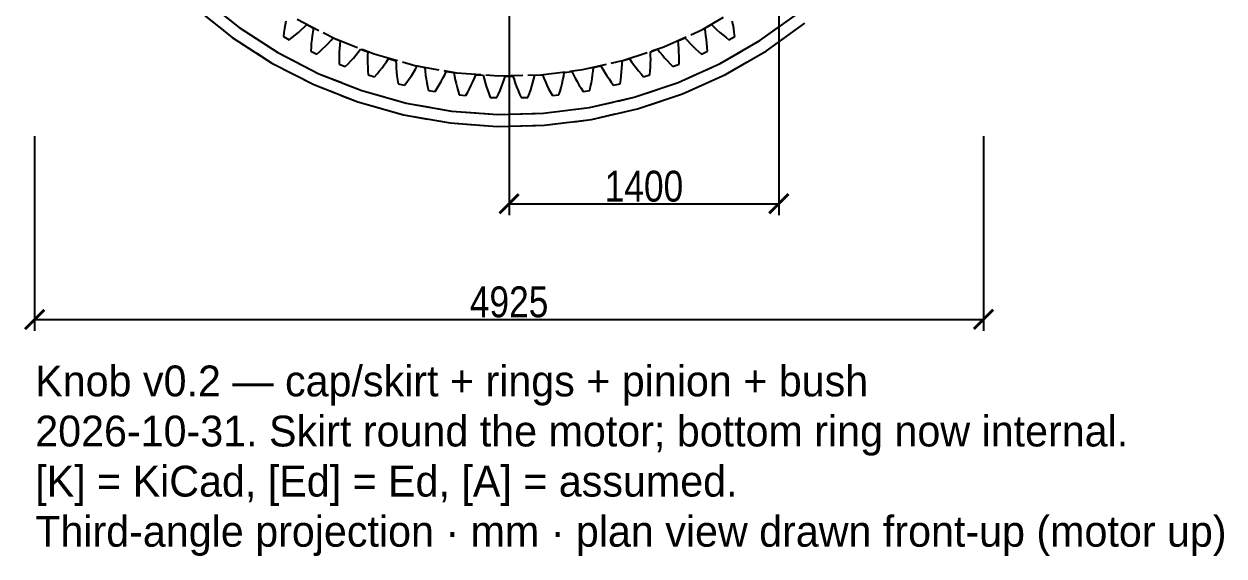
# Model space of a CAD drawing. Header units: millimetres. Extents: x -31 to 125, y -47 to 96.
# Drawn here: x -25.2 to 37.1, y -46.9 to -19.3 of the extents above; entities that cross this region are included whole.
import ezdxf

# ---------------------------------------------------------------- set-up
doc = ezdxf.new("R2010")
doc.units = ezdxf.units.MM
doc.linetypes.add('DASHED', pattern=[1.524, 1.27, -0.254])
for name, color, linetype in [('DIMS', 3, 'CONTINUOUS'), ('HIDDEN', 8, 'DASHED'), ('TEXT', 7, 'CONTINUOUS'), ('VISIBLE', 7, 'CONTINUOUS')]:
    doc.layers.add(name, color=color, linetype=linetype)
doc.styles.add('OpenSansCondensed-Light', font='OpenSansCondensed-Light.ttf')
doc.dimstyles.new('EZDXF', dxfattribs={"dimtxt": 0.25, "dimasz": 0.175, "dimexe": 0.375, "dimexo": 0.125, "dimgap": 0.1, "dimtad": 1, "dimlfac": 100, "dimzin": 12, "dimdsep": 46, "dimtxsty": 'OpenSansCondensed-Light', "dimblk": 'ARCHTICK', "dimcen": 2.5, "dimazin": 3, "dimtfac": 0.5, "dimtmove": 2, "dimatfit": 3})

# ---------------------------------------------------------------- blocks, each defined once
blk = doc.blocks.new('_ARCHTICK')
at = {"color": 0, "linetype": 'BYBLOCK', "const_width": 0.15}
blk.add_lwpolyline([(-0.5, -0.5), (0.5, 0.5)], dxfattribs=at)

msp = doc.modelspace()

# ---------------------------------------------------------------- linework, layer by layer
at = {"layer": 'HIDDEN'}
for points in [[(-15.88046, -17.99475), (-14.00985, -19.48651), (-12, -20.78461), (-9.87089, -21.87614), (-7.64368, -22.75026), (-5.3405, -23.39827), (-2.98425, -23.81374), (-0.59834, -23.99254), (1.79352, -23.93289), (4.16756, -23.63539), (6.50017, -23.10298), (8.76818, -22.34097), (10.94906, -21.35692), (13.02111, -20.16062), (14.96376, -18.76396)], [(-16.29401, -18.46336), (-14.37469, -19.99397), (-12.3125, -21.32588), (-10.12794, -22.44583), (-7.84273, -23.34271), (-5.47958, -24.0076), (-3.06196, -24.43389), (-0.61392, -24.61735), (1.84023, -24.55614), (4.27609, -24.25089), (6.66945, -23.70462), (8.99652, -22.92277), (11.23419, -21.91309), (13.3602, -20.68564), (15.35344, -19.2526)], [(-11, -19.05256), (-9.04832, -20.05313), (-7.00671, -20.8544), (-4.89546, -21.44841), (-2.73556, -21.82926), (-0.54848, -21.99316), (1.64406, -21.93848), (3.82026, -21.66577), (5.95849, -21.17773), (8.0375, -20.47922), (10.03663, -19.57718), (11.93602, -18.48057)], [(-11, -19.05256), (-9.04832, -20.05313), (-7.00671, -20.8544), (-4.89546, -21.44841), (-2.73556, -21.82926), (-0.54848, -21.99316), (1.64406, -21.93848), (3.82026, -21.66577), (5.95849, -21.17773), (8.0375, -20.47922), (10.03663, -19.57718), (11.93602, -18.48057)], [(-11.58318, -19.14342), (-11.62228, -19.3388)], [(-11.58318, -19.14342), (-11.62228, -19.3388)], [(11.62228, -19.3388), (11.58318, -19.14342)], [(11.62228, -19.3388), (11.58318, -19.14342)], [(-11.68656, -19.7371), (-11.71205, -19.93975)], [(-11.68656, -19.7371), (-11.71205, -19.93975)], [(-11.65668, -19.53674), (-11.68656, -19.7371)], [(-11.65668, -19.53674), (-11.68656, -19.7371)], [(-11.62228, -19.3388), (-11.65668, -19.53674)], [(-11.62228, -19.3388), (-11.65668, -19.53674)], [(-11.24956, -19.98941), (-11.09098, -19.86335)], [(-11.24956, -19.98941), (-11.09098, -19.86335)], [(-11.09098, -19.86335), (-10.93675, -19.73459)], [(-11.09098, -19.86335), (-10.93675, -19.73459)], [(-10.93675, -19.73459), (-10.7871, -19.60304)], [(-10.93675, -19.73459), (-10.7871, -19.60304)], [(-10.7871, -19.60304), (-10.64228, -19.46861)], [(-10.7871, -19.60304), (-10.64228, -19.46861)], [(-10.64228, -19.46861), (-10.50266, -19.33117)], [(-10.64228, -19.46861), (-10.50266, -19.33117)], [(-10.50266, -19.33117), (-10.15325, -19.51695)], [(-10.50266, -19.33117), (-10.15325, -19.51695)], [(-10.21959, -19.90479), (-10.24496, -20.10242)], [(-10.21959, -19.90479), (-10.24496, -20.10242)], [(-10.18912, -19.70956), (-10.21959, -19.90479)], [(-10.18912, -19.70956), (-10.21959, -19.90479)], [(-10.15325, -19.51695), (-10.18912, -19.70956)], [(-10.15325, -19.51695), (-10.18912, -19.70956)], [(10.15325, -19.51695), (10.50266, -19.33117)], [(10.15325, -19.51695), (10.50266, -19.33117)], [(10.18912, -19.70956), (10.15325, -19.51695)], [(10.18912, -19.70956), (10.15325, -19.51695)], [(10.21959, -19.90479), (10.18912, -19.70956)], [(10.21959, -19.90479), (10.18912, -19.70956)], [(10.24496, -20.10242), (10.21959, -19.90479)], [(10.24496, -20.10242), (10.21959, -19.90479)], [(10.50266, -19.33117), (10.64228, -19.46861)], [(10.50266, -19.33117), (10.64228, -19.46861)], [(10.64228, -19.46861), (10.7871, -19.60304)], [(10.64228, -19.46861), (10.7871, -19.60304)], [(10.7871, -19.60304), (10.93675, -19.73459)], [(10.7871, -19.60304), (10.93675, -19.73459)], [(10.93675, -19.73459), (11.09098, -19.86335)], [(10.93675, -19.73459), (11.09098, -19.86335)], [(11.09098, -19.86335), (11.24956, -19.98941)], [(11.09098, -19.86335), (11.24956, -19.98941)], [(11.65668, -19.53674), (11.62228, -19.3388)], [(11.65668, -19.53674), (11.62228, -19.3388)], [(11.68656, -19.7371), (11.65668, -19.53674)], [(11.68656, -19.7371), (11.65668, -19.53674)], [(11.71205, -19.93975), (11.68656, -19.7371)], [(11.71205, -19.93975), (11.68656, -19.7371)], [(-11.71205, -19.93975), (-11.4123, -20.11281)], [(-11.71205, -19.93975), (-11.4123, -20.11281)], [(-11.4123, -20.11281), (-11.24956, -19.98941)], [(-11.4123, -20.11281), (-11.24956, -19.98941)], [(-10.2813, -20.50424), (-10.29259, -20.70817)], [(-10.2813, -20.50424), (-10.29259, -20.70817)], [(-10.26547, -20.30228), (-10.2813, -20.50424)], [(-10.26547, -20.30228), (-10.2813, -20.50424)], [(-10.24496, -20.10242), (-10.26547, -20.30228)], [(-10.24496, -20.10242), (-10.26547, -20.30228)], [(-9.67836, -20.58863), (-9.53349, -20.44942)], [(-9.67836, -20.58863), (-9.53349, -20.44942)], [(-9.53349, -20.44942), (-9.39338, -20.30776)], [(-9.53349, -20.44942), (-9.39338, -20.30776)], [(-9.39338, -20.30776), (-9.2583, -20.16356)], [(-9.39338, -20.30776), (-9.2583, -20.16356)], [(-9.2583, -20.16356), (-9.1286, -20.01671)], [(-9.2583, -20.16356), (-9.1286, -20.01671)], [(-9.1286, -20.01671), (-8.76709, -20.17767)], [(-9.1286, -20.01671), (-8.76709, -20.17767)], [(-8.78943, -20.37231), (-8.80621, -20.56918)], [(-8.78943, -20.37231), (-8.80621, -20.56918)], [(-8.76709, -20.17767), (-8.78943, -20.37231)], [(-8.76709, -20.17767), (-8.78943, -20.37231)], [(8.76709, -20.17767), (9.1286, -20.01671)], [(8.76709, -20.17767), (9.1286, -20.01671)], [(8.78943, -20.37231), (8.76709, -20.17767)], [(8.78943, -20.37231), (8.76709, -20.17767)], [(8.80621, -20.56918), (8.78943, -20.37231)], [(8.80621, -20.56918), (8.78943, -20.37231)], [(9.1286, -20.01671), (9.2583, -20.16356)], [(9.1286, -20.01671), (9.2583, -20.16356)], [(9.2583, -20.16356), (9.39338, -20.30776)], [(9.2583, -20.16356), (9.39338, -20.30776)], [(9.39338, -20.30776), (9.53349, -20.44942)], [(9.39338, -20.30776), (9.53349, -20.44942)], [(9.53349, -20.44942), (9.67836, -20.58863)], [(9.53349, -20.44942), (9.67836, -20.58863)], [(10.26547, -20.30228), (10.24496, -20.10242)], [(10.26547, -20.30228), (10.24496, -20.10242)], [(10.2813, -20.50424), (10.26547, -20.30228)], [(10.2813, -20.50424), (10.26547, -20.30228)], [(10.29259, -20.70817), (10.2813, -20.50424)], [(10.29259, -20.70817), (10.2813, -20.50424)], [(11.24956, -19.98941), (11.4123, -20.11281)], [(11.24956, -19.98941), (11.4123, -20.11281)], [(11.4123, -20.11281), (11.71205, -19.93975)], [(11.4123, -20.11281), (11.71205, -19.93975)], [(-10.29259, -20.70817), (-9.98151, -20.85989)], [(-10.29259, -20.70817), (-9.98151, -20.85989)], [(-9.98151, -20.85989), (-9.82776, -20.72544)], [(-9.98151, -20.85989), (-9.82776, -20.72544)], [(-9.82776, -20.72544), (-9.67836, -20.58863)], [(-9.82776, -20.72544), (-9.67836, -20.58863)], [(-8.82425, -20.96891), (-8.82595, -21.17148)], [(-8.82425, -20.96891), (-8.82595, -21.17148)], [(-8.82595, -21.17148), (-8.82299, -21.3757)], [(-8.82595, -21.17148), (-8.82299, -21.3757)], [(-8.81773, -20.7681), (-8.82425, -20.96891)], [(-8.81773, -20.7681), (-8.82425, -20.96891)], [(-8.80621, -20.56918), (-8.81773, -20.7681)], [(-8.80621, -20.56918), (-8.81773, -20.7681)], [(-8.2186, -21.21361), (-8.08379, -21.06463)], [(-8.2186, -21.21361), (-8.08379, -21.06463)], [(-8.08379, -21.06463), (-7.9539, -20.91354)], [(-8.08379, -21.06463), (-7.9539, -20.91354)], [(-7.9539, -20.91354), (-7.82921, -20.76027)], [(-7.9539, -20.91354), (-7.82921, -20.76027)], [(-7.82921, -20.76027), (-7.71007, -20.60473)], [(-7.82921, -20.76027), (-7.71007, -20.60473)], [(-7.71007, -20.60473), (-7.33821, -20.74008)], [(-7.71007, -20.60473), (-7.33821, -20.74008)], [(-7.34692, -20.9358), (-7.34992, -21.13337)], [(-7.34692, -20.9358), (-7.34992, -21.13337)], [(-7.34992, -21.13337), (-7.34754, -21.3326)], [(-7.34992, -21.13337), (-7.34754, -21.3326)], [(-7.33821, -20.74008), (-7.34692, -20.9358)], [(-7.33821, -20.74008), (-7.34692, -20.9358)], [(-6.36197, -21.25583), (-6.25398, -21.09236)], [(-6.36197, -21.25583), (-6.25398, -21.09236)], [(-6.25398, -21.09236), (-5.87358, -21.20144)], [(-6.25398, -21.09236), (-5.87358, -21.20144)], [(5.87358, -21.20144), (6.25398, -21.09236)], [(5.87358, -21.20144), (6.25398, -21.09236)], [(6.25398, -21.09236), (6.36197, -21.25583)], [(6.25398, -21.09236), (6.36197, -21.25583)], [(7.33821, -20.74008), (7.71007, -20.60473)], [(7.33821, -20.74008), (7.71007, -20.60473)], [(7.34692, -20.9358), (7.33821, -20.74008)], [(7.34692, -20.9358), (7.33821, -20.74008)], [(7.34992, -21.13337), (7.34692, -20.9358)], [(7.34992, -21.13337), (7.34692, -20.9358)], [(7.34754, -21.3326), (7.34992, -21.13337)], [(7.34754, -21.3326), (7.34992, -21.13337)], [(7.71007, -20.60473), (7.82921, -20.76027)], [(7.71007, -20.60473), (7.82921, -20.76027)], [(7.82921, -20.76027), (7.9539, -20.91354)], [(7.82921, -20.76027), (7.9539, -20.91354)], [(7.9539, -20.91354), (8.08379, -21.06463)], [(7.9539, -20.91354), (8.08379, -21.06463)], [(8.08379, -21.06463), (8.2186, -21.21361)], [(8.08379, -21.06463), (8.2186, -21.21361)], [(8.81773, -20.7681), (8.80621, -20.56918)], [(8.81773, -20.7681), (8.80621, -20.56918)], [(8.82425, -20.96891), (8.81773, -20.7681)], [(8.82425, -20.96891), (8.81773, -20.7681)], [(8.82299, -21.3757), (8.82595, -21.17148)], [(8.82299, -21.3757), (8.82595, -21.17148)], [(8.82595, -21.17148), (8.82425, -20.96891)], [(8.82595, -21.17148), (8.82425, -20.96891)], [(9.67836, -20.58863), (9.82776, -20.72544)], [(9.67836, -20.58863), (9.82776, -20.72544)], [(9.82776, -20.72544), (9.98151, -20.85989)], [(9.82776, -20.72544), (9.98151, -20.85989)], [(9.98151, -20.85989), (10.29259, -20.70817)], [(9.98151, -20.85989), (10.29259, -20.70817)], [(-8.82299, -21.3757), (-8.50208, -21.50535)], [(-8.82299, -21.3757), (-8.50208, -21.50535)], [(-8.50208, -21.50535), (-8.35809, -21.36051)], [(-8.50208, -21.50535), (-8.35809, -21.36051)], [(-8.35809, -21.36051), (-8.2186, -21.21361)], [(-8.35809, -21.36051), (-8.2186, -21.21361)], [(-7.34754, -21.3326), (-7.34004, -21.53338)], [(-7.34754, -21.3326), (-7.34004, -21.53338)], [(-7.34004, -21.53338), (-7.3276, -21.73557)], [(-7.34004, -21.53338), (-7.3276, -21.73557)], [(-7.3276, -21.73557), (-7.3104, -21.93909)], [(-7.3276, -21.73557), (-7.3104, -21.93909)], [(-6.8477, -21.8915), (-6.71879, -21.73523)], [(-6.8477, -21.8915), (-6.71879, -21.73523)], [(-6.71879, -21.73523), (-6.5947, -21.57722)], [(-6.71879, -21.73523), (-6.5947, -21.57722)], [(-6.5947, -21.57722), (-6.47567, -21.41743)], [(-6.5947, -21.57722), (-6.47567, -21.41743)], [(-6.47567, -21.41743), (-6.36197, -21.25583)], [(-6.47567, -21.41743), (-6.36197, -21.25583)], [(-5.87358, -21.20144), (-5.86862, -21.3973)], [(-5.87358, -21.20144), (-5.86862, -21.3973)], [(-5.86862, -21.3973), (-5.85783, -21.59459)], [(-5.86862, -21.3973), (-5.85783, -21.59459)], [(-5.85783, -21.59459), (-5.84156, -21.79318)], [(-5.85783, -21.59459), (-5.84156, -21.79318)], [(-5.84156, -21.79318), (-5.82006, -21.99294)], [(-5.84156, -21.79318), (-5.82006, -21.99294)], [(-4.96589, -21.81698), (-4.86374, -21.64784)], [(-4.96589, -21.81698), (-4.86374, -21.64784)], [(-4.86374, -21.64784), (-4.76741, -21.47724)], [(-4.86374, -21.64784), (-4.76741, -21.47724)], [(-4.76741, -21.47724), (-4.38033, -21.55952)], [(-4.76741, -21.47724), (-4.38033, -21.55952)], [(-4.38033, -21.55952), (-4.36172, -21.75455)], [(-4.38033, -21.55952), (-4.36172, -21.75455)], [(-4.36172, -21.75455), (-4.3372, -21.95061)], [(-4.36172, -21.75455), (-4.3372, -21.95061)], [(-3.34182, -21.93439), (-3.25762, -21.75748)], [(-3.34182, -21.93439), (-3.25762, -21.75748)], [(-3.25762, -21.75748), (-2.86575, -21.81255)], [(-3.25762, -21.75748), (-2.86575, -21.81255)], [(2.86575, -21.81255), (3.25762, -21.75748)], [(2.86575, -21.81255), (3.25762, -21.75748)], [(3.25762, -21.75748), (3.34182, -21.93439)], [(3.25762, -21.75748), (3.34182, -21.93439)], [(4.3372, -21.95061), (4.36172, -21.75455)], [(4.3372, -21.95061), (4.36172, -21.75455)], [(4.36172, -21.75455), (4.38033, -21.55952)], [(4.36172, -21.75455), (4.38033, -21.55952)], [(4.38033, -21.55952), (4.76741, -21.47724)], [(4.38033, -21.55952), (4.76741, -21.47724)], [(4.76741, -21.47724), (4.86374, -21.64784)], [(4.76741, -21.47724), (4.86374, -21.64784)], [(4.86374, -21.64784), (4.96589, -21.81698)], [(4.86374, -21.64784), (4.96589, -21.81698)], [(5.82006, -21.99294), (5.84156, -21.79318)], [(5.82006, -21.99294), (5.84156, -21.79318)], [(5.84156, -21.79318), (5.85783, -21.59459)], [(5.84156, -21.79318), (5.85783, -21.59459)], [(5.85783, -21.59459), (5.86862, -21.3973)], [(5.85783, -21.59459), (5.86862, -21.3973)], [(5.86862, -21.3973), (5.87358, -21.20144)], [(5.86862, -21.3973), (5.87358, -21.20144)], [(6.36197, -21.25583), (6.47567, -21.41743)], [(6.36197, -21.25583), (6.47567, -21.41743)], [(6.47567, -21.41743), (6.5947, -21.57722)], [(6.47567, -21.41743), (6.5947, -21.57722)], [(6.5947, -21.57722), (6.71879, -21.73523)], [(6.5947, -21.57722), (6.71879, -21.73523)], [(6.71879, -21.73523), (6.8477, -21.8915)], [(6.71879, -21.73523), (6.8477, -21.8915)], [(7.3104, -21.93909), (7.3276, -21.73557)], [(7.3104, -21.93909), (7.3276, -21.73557)], [(7.3276, -21.73557), (7.34004, -21.53338)], [(7.3276, -21.73557), (7.34004, -21.53338)], [(7.34004, -21.53338), (7.34754, -21.3326)], [(7.34004, -21.53338), (7.34754, -21.3326)], [(8.2186, -21.21361), (8.35809, -21.36051)], [(8.2186, -21.21361), (8.35809, -21.36051)], [(8.35809, -21.36051), (8.50208, -21.50535)], [(8.35809, -21.36051), (8.50208, -21.50535)], [(8.50208, -21.50535), (8.82299, -21.3757)], [(8.50208, -21.50535), (8.82299, -21.3757)], [(-7.3104, -21.93909), (-6.98123, -22.04604)], [(-7.3104, -21.93909), (-6.98123, -22.04604)], [(-6.98123, -22.04604), (-6.8477, -21.8915)], [(-6.98123, -22.04604), (-6.8477, -21.8915)], [(-5.82006, -21.99294), (-5.79356, -22.19377)], [(-5.82006, -21.99294), (-5.79356, -22.19377)], [(-5.79356, -22.19377), (-5.7622, -22.39559)], [(-5.79356, -22.19377), (-5.7622, -22.39559)], [(-5.7622, -22.39559), (-5.42637, -22.47933)], [(-5.7622, -22.39559), (-5.42637, -22.47933)], [(-5.42637, -22.47933), (-5.30394, -22.31585)], [(-5.42637, -22.47933), (-5.30394, -22.31585)], [(-5.30394, -22.31585), (-5.18625, -22.15097)], [(-5.30394, -22.31585), (-5.18625, -22.15097)], [(-5.18625, -22.15097), (-5.07349, -21.98468)], [(-5.18625, -22.15097), (-5.07349, -21.98468)], [(-5.07349, -21.98468), (-4.96589, -21.81698)], [(-5.07349, -21.98468), (-4.96589, -21.81698)], [(-4.3372, -21.95061), (-4.30711, -22.14758)], [(-4.3372, -21.95061), (-4.30711, -22.14758)], [(-4.30711, -22.14758), (-4.27174, -22.34535)], [(-4.30711, -22.14758), (-4.27174, -22.34535)], [(-4.27174, -22.34535), (-4.23128, -22.54385)], [(-4.27174, -22.34535), (-4.23128, -22.54385)], [(-3.62844, -22.45878), (-3.52756, -22.28503)], [(-3.62844, -22.45878), (-3.52756, -22.28503)], [(-3.52756, -22.28503), (-3.43192, -22.11024)], [(-3.52756, -22.28503), (-3.43192, -22.11024)], [(-3.43192, -22.11024), (-3.34182, -21.93439)], [(-3.43192, -22.11024), (-3.34182, -21.93439)], [(-2.86575, -21.81255), (-2.83358, -22.00582)], [(-2.86575, -21.81255), (-2.83358, -22.00582)], [(-2.83358, -22.00582), (-2.79543, -22.19969)], [(-2.83358, -22.00582), (-2.79543, -22.19969)], [(-2.79543, -22.19969), (-2.75168, -22.39408)], [(-2.79543, -22.19969), (-2.75168, -22.39408)], [(-2.75168, -22.39408), (-2.7026, -22.5889)], [(-2.75168, -22.39408), (-2.7026, -22.5889)], [(-1.96444, -22.47682), (-1.88123, -22.29578)], [(-1.96444, -22.47682), (-1.88123, -22.29578)], [(-1.88123, -22.29578), (-1.80361, -22.11407)], [(-1.88123, -22.29578), (-1.80361, -22.11407)], [(-1.80361, -22.11407), (-1.73196, -21.93172)], [(-1.80361, -22.11407), (-1.73196, -21.93172)], [(-1.73196, -21.93172), (-1.3372, -21.95932)], [(-1.73196, -21.93172), (-1.3372, -21.95932)], [(-1.3372, -21.95932), (-1.29162, -22.14987)], [(-1.3372, -21.95932), (-1.29162, -22.14987)], [(-1.29162, -22.14987), (-1.24005, -22.34061)], [(-1.29162, -22.14987), (-1.24005, -22.34061)], [(-1.24005, -22.34061), (-1.18285, -22.53147)], [(-1.24005, -22.34061), (-1.18285, -22.53147)], [(-0.39175, -22.5591), (-0.32137, -22.37269)], [(-0.39175, -22.5591), (-0.32137, -22.37269)], [(-0.32137, -22.37269), (-0.25662, -22.18602)], [(-0.32137, -22.37269), (-0.25662, -22.18602)], [(-0.25662, -22.18602), (-0.19786, -21.99911)], [(-0.25662, -22.18602), (-0.19786, -21.99911)], [(-0.19786, -21.99911), (0.19786, -21.99911)], [(-0.19786, -21.99911), (0.19786, -21.99911)], [(0.19786, -21.99911), (0.25662, -22.18602)], [(0.19786, -21.99911), (0.25662, -22.18602)], [(0.25662, -22.18602), (0.32137, -22.37269)], [(0.25662, -22.18602), (0.32137, -22.37269)], [(0.32137, -22.37269), (0.39175, -22.5591)], [(0.32137, -22.37269), (0.39175, -22.5591)], [(1.18285, -22.53147), (1.24005, -22.34061)], [(1.18285, -22.53147), (1.24005, -22.34061)], [(1.24005, -22.34061), (1.29162, -22.14987)], [(1.24005, -22.34061), (1.29162, -22.14987)], [(1.29162, -22.14987), (1.3372, -21.95932)], [(1.29162, -22.14987), (1.3372, -21.95932)], [(1.3372, -21.95932), (1.73196, -21.93172)], [(1.3372, -21.95932), (1.73196, -21.93172)], [(1.73196, -21.93172), (1.80361, -22.11407)], [(1.73196, -21.93172), (1.80361, -22.11407)], [(1.80361, -22.11407), (1.88123, -22.29578)], [(1.80361, -22.11407), (1.88123, -22.29578)], [(1.88123, -22.29578), (1.96444, -22.47682)], [(1.88123, -22.29578), (1.96444, -22.47682)], [(2.7026, -22.5889), (2.75168, -22.39408)], [(2.7026, -22.5889), (2.75168, -22.39408)], [(2.75168, -22.39408), (2.79543, -22.19969)], [(2.75168, -22.39408), (2.79543, -22.19969)], [(2.79543, -22.19969), (2.83358, -22.00582)], [(2.79543, -22.19969), (2.83358, -22.00582)], [(2.83358, -22.00582), (2.86575, -21.81255)], [(2.83358, -22.00582), (2.86575, -21.81255)], [(3.34182, -21.93439), (3.43192, -22.11024)], [(3.34182, -21.93439), (3.43192, -22.11024)], [(3.43192, -22.11024), (3.52756, -22.28503)], [(3.43192, -22.11024), (3.52756, -22.28503)], [(3.52756, -22.28503), (3.62844, -22.45878)], [(3.52756, -22.28503), (3.62844, -22.45878)], [(4.23128, -22.54385), (4.27174, -22.34535)], [(4.23128, -22.54385), (4.27174, -22.34535)], [(4.27174, -22.34535), (4.30711, -22.14758)], [(4.27174, -22.34535), (4.30711, -22.14758)], [(4.30711, -22.14758), (4.3372, -21.95061)], [(4.30711, -22.14758), (4.3372, -21.95061)], [(4.96589, -21.81698), (5.07349, -21.98468)], [(4.96589, -21.81698), (5.07349, -21.98468)], [(5.07349, -21.98468), (5.18625, -22.15097)], [(5.07349, -21.98468), (5.18625, -22.15097)], [(5.18625, -22.15097), (5.30394, -22.31585)], [(5.18625, -22.15097), (5.30394, -22.31585)], [(5.30394, -22.31585), (5.42637, -22.47933)], [(5.30394, -22.31585), (5.42637, -22.47933)], [(5.42637, -22.47933), (5.7622, -22.39559)], [(5.42637, -22.47933), (5.7622, -22.39559)], [(5.7622, -22.39559), (5.79356, -22.19377)], [(5.7622, -22.39559), (5.79356, -22.19377)], [(5.79356, -22.19377), (5.82006, -21.99294)], [(5.79356, -22.19377), (5.82006, -21.99294)], [(6.8477, -21.8915), (6.98123, -22.04604)], [(6.8477, -21.8915), (6.98123, -22.04604)], [(6.98123, -22.04604), (7.3104, -21.93909)], [(6.98123, -22.04604), (7.3104, -21.93909)], [(-4.23128, -22.54385), (-4.18593, -22.74299)], [(-4.23128, -22.54385), (-4.18593, -22.74299)], [(-4.18593, -22.74299), (-3.84507, -22.80309)], [(-4.18593, -22.74299), (-3.84507, -22.80309)], [(-3.84507, -22.80309), (-3.73435, -22.63147)], [(-3.84507, -22.80309), (-3.73435, -22.63147)], [(-3.73435, -22.63147), (-3.62844, -22.45878)], [(-3.73435, -22.63147), (-3.62844, -22.45878)], [(-2.7026, -22.5889), (-2.6484, -22.78409)], [(-2.7026, -22.5889), (-2.6484, -22.78409)], [(-2.6484, -22.78409), (-2.58926, -22.97959)], [(-2.6484, -22.78409), (-2.58926, -22.97959)], [(-2.58926, -22.97959), (-2.24504, -23.01576)], [(-2.58926, -22.97959), (-2.24504, -23.01576)], [(-2.24504, -23.01576), (-2.14656, -22.83684)], [(-2.24504, -23.01576), (-2.14656, -22.83684)], [(-2.14656, -22.83684), (-2.05296, -22.65718)], [(-2.14656, -22.83684), (-2.05296, -22.65718)], [(-2.05296, -22.65718), (-1.96444, -22.47682)], [(-2.05296, -22.65718), (-1.96444, -22.47682)], [(-1.18285, -22.53147), (-1.12029, -22.7224)], [(-1.18285, -22.53147), (-1.12029, -22.7224)], [(-1.12029, -22.7224), (-1.05261, -22.91334)], [(-1.12029, -22.7224), (-1.05261, -22.91334)], [(-1.05261, -22.91334), (-0.97998, -23.10423)], [(-1.05261, -22.91334), (-0.97998, -23.10423)], [(-0.63408, -23.11631), (-0.54831, -22.93095)], [(-0.63408, -23.11631), (-0.54831, -22.93095)], [(-0.54831, -22.93095), (-0.46747, -22.7452)], [(-0.54831, -22.93095), (-0.46747, -22.7452)], [(-0.46747, -22.7452), (-0.39175, -22.5591)], [(-0.46747, -22.7452), (-0.39175, -22.5591)], [(0.39175, -22.5591), (0.46747, -22.7452)], [(0.39175, -22.5591), (0.46747, -22.7452)], [(0.46747, -22.7452), (0.54831, -22.93095)], [(0.46747, -22.7452), (0.54831, -22.93095)], [(0.54831, -22.93095), (0.63408, -23.11631)], [(0.54831, -22.93095), (0.63408, -23.11631)], [(0.97998, -23.10423), (1.05261, -22.91334)], [(0.97998, -23.10423), (1.05261, -22.91334)], [(1.05261, -22.91334), (1.12029, -22.7224)], [(1.05261, -22.91334), (1.12029, -22.7224)], [(1.12029, -22.7224), (1.18285, -22.53147)], [(1.12029, -22.7224), (1.18285, -22.53147)], [(1.96444, -22.47682), (2.05296, -22.65718)], [(1.96444, -22.47682), (2.05296, -22.65718)], [(2.05296, -22.65718), (2.14656, -22.83684)], [(2.05296, -22.65718), (2.14656, -22.83684)], [(2.14656, -22.83684), (2.24504, -23.01576)], [(2.14656, -22.83684), (2.24504, -23.01576)], [(2.24504, -23.01576), (2.58926, -22.97959)], [(2.24504, -23.01576), (2.58926, -22.97959)], [(2.58926, -22.97959), (2.6484, -22.78409)], [(2.58926, -22.97959), (2.6484, -22.78409)], [(2.6484, -22.78409), (2.7026, -22.5889)], [(2.6484, -22.78409), (2.7026, -22.5889)], [(3.62844, -22.45878), (3.73435, -22.63147)], [(3.62844, -22.45878), (3.73435, -22.63147)], [(3.73435, -22.63147), (3.84507, -22.80309)], [(3.73435, -22.63147), (3.84507, -22.80309)], [(3.84507, -22.80309), (4.18593, -22.74299)], [(3.84507, -22.80309), (4.18593, -22.74299)], [(4.18593, -22.74299), (4.23128, -22.54385)], [(4.18593, -22.74299), (4.23128, -22.54385)], [(-0.97998, -23.10423), (-0.63408, -23.11631)], [(-0.97998, -23.10423), (-0.63408, -23.11631)], [(0.63408, -23.11631), (0.97998, -23.10423)], [(0.63408, -23.11631), (0.97998, -23.10423)]]:
    msp.add_lwpolyline(points, dxfattribs=at)
at = {"layer": 'VISIBLE'}
for points in [[(-15.88046, -17.99475), (-14.00985, -19.48651), (-12, -20.78461), (-9.87089, -21.87614), (-7.64368, -22.75026), (-5.3405, -23.39827), (-2.98425, -23.81374), (-0.59834, -23.99254), (1.79352, -23.93289), (4.16756, -23.63539), (6.50017, -23.10298), (8.76818, -22.34097), (10.94906, -21.35692), (13.02111, -20.16062), (14.96376, -18.76396)], [(-16.29401, -18.46336), (-14.37469, -19.99397), (-12.3125, -21.32588), (-10.12794, -22.44583), (-7.84273, -23.34271), (-5.47958, -24.0076), (-3.06196, -24.43389), (-0.61392, -24.61735), (1.84023, -24.55614), (4.27609, -24.25089), (6.66945, -23.70462), (8.99652, -22.92277), (11.23419, -21.91309), (13.3602, -20.68564), (15.35344, -19.2526)]]:
    msp.add_lwpolyline(points, dxfattribs=at)

# ---------------------------------------------------------------- texts
at = {"layer": 'TEXT'}
for s, p in [('Knob v0.2 — cap/skirt + rings + pinion + bush', (-24.59439, -38.61735)), ('2026-10-31. Skirt round the motor; bottom ring now internal.', (-24.59439, -41.21735)), ('[K] = KiCad, [Ed] = Ed, [A] = assumed.', (-24.59439, -43.81735)), ('Third-angle projection · mm · plan view drawn front-up (motor up)', (-24.59439, -46.41735))]:
    msp.add_text(s, height=1.6, dxfattribs=at).set_placement(p)

# ---------------------------------------------------------------- dimensions: what is measured, and where the dimension line sits
at = {"layer": 'DIMS'}
for base, p1, p2 in [((0, -28.625), (0, 0), (14, 0)), ((-24.625, -34.625), (-24.625, -24.625), (24.625, -24.625))]:
    msp.add_linear_dim(base=base, p1=p1, p2=p2, dimstyle='EZDXF', override={"dimtxt": 1.6, "dimasz": 1, "dimexe": 0.6, "dimexo": 0.5, "dimdec": 2}, dxfattribs=at).render()

doc.saveas('drawing.dxf')
